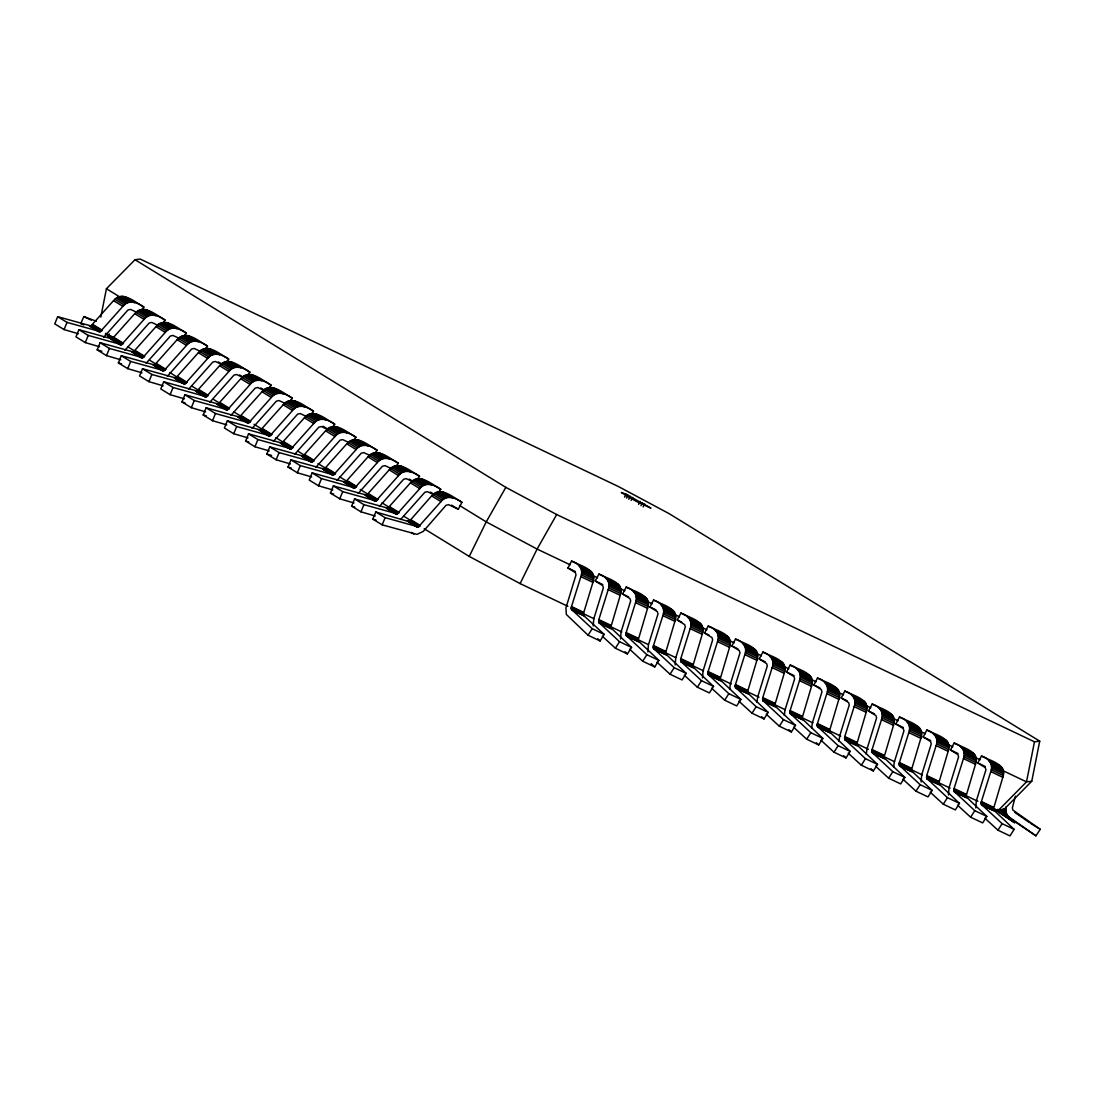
<?xml version="1.0" encoding="UTF-8"?>
<svg xmlns="http://www.w3.org/2000/svg" width="1095" height="1095" viewBox="0 0 1095 1095"><rect width="100%" height="100%" fill="white"/><g stroke="black" fill="none" stroke-linecap="round" stroke-linejoin="round"><path stroke-width="1.5" d="M604.235 634.416L592.217 628.694L571.48 609.381L571.508 606.575L580.884 576.641C583.936 569.551 578.488 562.967 571.576 561.092L567.922 567.99L575.368 572.63L576.011 574.916L565.937 607.876L566.334 614.432L588.056 635.223L600.087 640.945L604.235 634.416L584.005 615.828L583.293 614.09L592.915 582.362C597.938 569.249 579.57 565.595 571.576 561.092M602.291 636.195L615.39 648.226L627.408 653.934L631.569 647.419L619.537 641.697L598.814 622.371L598.842 619.578L608.218 589.63C611.27 582.54 605.809 575.956 598.91 574.081L595.242 580.993L602.702 585.62L603.345 587.919L593.736 619.031L593.23 625.998M631.569 647.419L610.695 627.613L620.235 595.351C625.272 582.239 606.904 578.584 598.91 574.081M629.625 649.198L642.71 661.216L654.742 666.937L658.889 660.408L646.871 654.687L626.135 635.374L626.162 632.582L635.538 602.633C638.59 595.543 633.129 588.959 626.23 587.084L622.576 593.983L630.022 598.623L630.665 600.922L621.057 632.034L620.55 638.987M658.889 660.408L638.015 640.616L647.556 608.355C652.593 595.242 634.224 591.587 626.23 587.084M656.945 662.188L670.044 674.219L682.062 679.94L686.223 673.411L674.191 667.69L653.469 648.363L653.496 645.571L662.858 615.636C665.911 608.546 660.463 601.949 653.551 600.074L649.896 606.986L657.356 611.626L657.999 613.912L648.391 645.037L647.884 651.99M686.223 673.411L665.349 653.605L674.89 621.344C679.927 608.245 661.558 604.591 653.551 600.074M684.279 675.191L697.364 687.208L709.382 692.93L713.543 686.401L701.525 680.693L680.789 661.366L680.816 658.574L690.192 628.626C693.245 621.536 687.783 614.952 680.885 613.077L677.23 619.989L684.676 624.615L685.319 626.915L675.711 658.027L675.204 664.993M713.543 686.401L692.67 666.609L702.21 634.347C707.247 621.235 688.878 617.58 680.885 613.077M711.599 688.194L724.685 700.211L736.716 705.933L740.877 699.404L728.846 693.683L708.123 674.369L708.136 671.563L717.512 641.629C720.565 634.539 715.117 627.955 708.205 626.08L704.55 632.978L712.01 637.618L712.64 639.918L703.045 671.03L702.525 677.983M740.877 699.404L719.99 679.612L729.544 647.35C734.567 634.238 716.198 630.583 708.205 626.08M729.64 689.385L730.365 684.033L739.974 652.907L739.33 650.608L731.884 645.982L735.539 639.069C743.532 643.573 761.901 647.241 756.864 660.34L747.324 692.601L768.197 712.407L764.036 718.922L752.019 713.215L738.92 701.183M768.197 712.407L756.18 706.686L735.443 687.359L735.47 684.567L744.846 654.618C747.899 647.528 742.437 640.945 735.539 639.069M756.973 702.388L757.685 697.022L767.294 665.911L766.651 663.611L759.205 658.971L762.859 652.072C770.853 656.576 789.221 660.23 784.198 673.343L774.644 705.604L795.518 725.396L791.37 731.925L779.339 726.204L766.254 714.186M795.518 725.396L783.5 719.675L762.777 700.362L762.791 697.57L772.167 667.621C775.219 660.531 769.771 653.948 762.859 652.072M784.294 715.377L785.019 710.025L794.628 678.9L793.985 676.614L786.525 671.974L790.193 665.076C798.187 669.579 816.555 673.233 811.518 686.332L801.978 718.594L822.851 738.4L818.69 744.928L806.673 739.207L793.574 727.176M822.851 738.4L810.82 732.678L790.097 713.365L790.125 710.559L799.501 680.625C802.553 673.534 797.092 666.937 790.193 665.076M811.614 728.38L812.339 723.015L821.948 691.903L821.305 689.604L813.859 684.977L817.513 678.065C825.507 682.568 843.875 686.223 838.838 699.335L829.298 731.597L850.172 751.389L846.024 757.918L833.993 752.197L820.908 740.179M850.172 751.389L838.154 745.681L817.418 726.355L817.445 723.562L826.821 693.614C829.873 686.524 824.412 679.94 817.513 678.065M838.948 741.37L839.673 736.018L849.282 704.906L848.639 702.607L841.179 697.967L844.834 691.068C852.841 695.571 871.209 699.226 866.172 712.339L856.632 744.6L877.506 764.392L873.345 770.921L861.327 765.2L848.228 753.182M877.506 764.392L865.474 758.671L844.751 739.358L844.779 736.552L854.141 706.617C857.193 699.527 851.746 692.943 844.834 691.068M866.268 754.373L866.994 749.021L876.602 717.896L875.959 715.61L868.513 710.97L872.168 704.058C880.161 708.574 898.53 712.229 893.493 725.328L883.952 757.589L904.826 777.395L900.679 783.924L888.647 778.203L875.562 766.171M904.826 777.395L892.808 771.674L872.072 752.347L872.099 749.555L881.475 719.62C884.527 712.53 879.066 705.933 872.168 704.058M893.602 767.376L894.328 762.01L903.936 730.899L903.293 728.599L895.833 723.973L899.488 717.061C907.481 721.564 925.85 725.218 920.827 738.331L911.273 770.593L932.16 790.385L927.999 796.914L915.981 791.192L902.882 779.175M932.16 790.385L920.128 784.663L899.406 765.35L899.419 762.558L908.795 732.61C911.848 725.52 906.4 718.936 899.488 717.061M930.202 792.164L943.301 804.195L955.319 809.917L959.48 803.388L947.462 797.666L926.726 778.353L926.753 775.547L936.129 745.613C939.181 738.523 933.72 731.939 926.822 730.064L923.167 736.962L930.613 741.602L931.256 743.888L921.648 775.014L921.141 781.967M959.48 803.388L938.607 783.596L948.147 751.334C953.184 738.222 934.815 734.567 926.822 730.064M957.536 805.167L970.622 817.198L982.653 822.906L986.814 816.391L974.783 810.67L954.06 791.343L954.073 788.551L963.449 758.602C966.502 751.512 961.054 744.928 954.142 743.053L950.487 749.965L957.947 754.592L958.577 756.891L948.968 788.017L948.462 794.97M986.814 816.391L965.927 796.585L975.481 764.324C980.504 751.225 962.135 747.556 954.142 743.053M984.857 818.17L997.956 830.188L1009.973 835.909L1014.134 829.38L1002.117 823.659L981.38 804.346L981.407 801.554L990.783 771.605C993.836 764.515 988.374 757.932 981.476 756.056L977.808 762.955L985.267 767.595L985.911 769.894L976.302 801.006L975.796 807.959M1014.134 829.38L993.261 809.588L1002.801 777.327C1007.838 764.214 989.469 760.56 981.476 756.056M1015.421 796.174L1012.369 807.809L1012.779 809.999L1040.25 829.298L1035.938 835.827L1008.016 816.281L1005.949 812.025L1006.209 806.673M100.795 317.098L106.434 288.724L135.027 259.72L140.283 259.091L618.073 486.358L668.936 513.541L1039.73 741.164L1031.764 781.228L1003.157 810.232L997.915 810.861L993.288 808.657M1039.73 741.164L1034.474 741.808L1026.508 781.857L997.915 810.861M458.299 509.23L461.953 502.318C453.522 497.801 440.436 485.249 431.635 495.898L409.612 520.974L407.491 521.206L375.79 511.954L372.847 519.126L382.169 524.847L416.99 534.374L423.272 531.39L446.076 505.26L448.635 504.685L458.299 509.23L451.633 505.137M141.46 310.227L143.869 307.052C135.424 302.535 122.339 289.983 113.538 300.632L90.981 325.913L57.693 316.674L54.75 323.846L64.085 329.581L78.347 333.742M64.085 329.581L67.028 322.395L57.693 316.674M162.662 323.244L165.071 320.068C156.64 315.552 143.554 303 134.753 313.649L112.183 338.93L78.895 329.691L75.952 336.863L85.287 342.598L99.549 346.759M85.287 342.598L88.23 335.426L78.895 329.691M120.765 359.776L106.489 355.615L97.168 349.88L100.11 342.708L133.398 351.947L155.955 326.666C164.756 316.017 177.842 328.568 186.273 333.085L183.864 336.261M106.489 355.615L109.432 348.443L100.11 342.708M141.967 372.806L127.704 368.632L118.37 362.91L121.312 355.724L154.6 364.963L177.157 339.683C185.958 329.034 199.044 341.585 207.489 346.102L205.08 349.278M127.704 368.632L130.647 361.459L121.312 355.724M226.282 362.294L228.691 359.119C220.259 354.602 207.174 342.051 198.373 352.7L175.802 377.98L142.514 368.741L139.571 375.927L148.906 381.649L163.169 385.823M148.906 381.649L151.849 374.476L142.514 368.741M247.484 375.311L249.893 372.136C241.461 367.619 228.376 355.067 219.575 365.716L197.018 390.997L163.73 381.772L160.787 388.944L170.108 394.665L184.384 398.84M170.108 394.665L173.051 387.493L163.73 381.772M205.586 411.857L191.324 407.682L181.989 401.961L184.932 394.789L218.22 404.014L240.777 378.733C249.578 368.084 262.663 380.636 271.095 385.153L268.686 388.328M191.324 407.682L194.267 400.51L184.932 394.789M226.788 424.874L212.526 420.713L203.191 414.978L206.134 407.805L239.422 417.044L261.992 391.75C270.793 381.101 283.879 393.653 292.31 398.169L289.901 401.359M212.526 420.713L215.469 413.527L206.134 407.805M311.103 414.375L313.512 411.2C305.081 406.669 291.995 394.132 283.194 404.78L260.624 430.061L227.349 420.822L224.393 427.994L233.728 433.729L248.004 437.89M233.728 433.729L236.671 426.544L227.349 420.822M269.206 450.907L254.93 446.746L245.608 441.011L248.551 433.839L281.839 443.078L304.396 417.797C313.197 407.148 326.283 419.7 334.714 424.217L332.305 427.392M254.93 446.746L257.886 439.56L248.551 433.839M290.408 463.924L276.145 459.763L266.81 454.028L269.753 446.856L303.041 456.095L325.598 430.814C334.399 420.165 347.485 432.717 355.93 437.233L353.521 440.409M276.145 459.763L279.088 452.591L269.753 446.856M311.61 476.941L297.347 472.78L288.012 467.059L290.969 459.873L324.243 469.112L346.814 443.831C355.615 433.182 368.7 445.733 377.132 450.25L375.53 452.372M297.347 472.78L300.29 465.608L290.969 459.873M395.925 466.443L398.334 463.267C389.902 458.75 376.817 446.199 368.016 456.848L345.459 482.128L312.171 472.889L309.228 480.075L318.549 485.797L332.825 489.971M318.549 485.797L321.506 478.624L312.171 472.889M354.027 502.988L339.765 498.814L330.43 493.092L333.373 485.906L366.661 495.145L389.218 469.864C398.019 459.216 411.104 471.767 419.549 476.284L417.14 479.459M339.765 498.814L342.708 491.641L333.373 485.906M375.229 516.005L360.967 511.83L351.632 506.109L354.575 498.937L387.863 508.162L410.433 482.881C419.234 472.232 432.32 484.784 440.751 489.301L438.342 492.476M360.967 511.83L363.91 504.658L354.575 498.937M382.169 524.847L385.111 517.675L375.79 511.954M96.387 321.232L83.809 316.592L80.715 323.764L83.863 324.928M114.058 339.614L108.035 336.767L109.281 333.893M567.894 606.315L520.111 583.594L469.249 556.411L486.235 521.891L505.822 487.357L135.027 259.72M520.111 583.594L537.097 549.074L556.684 514.54L1034.474 741.808M624.547 497.171L626.094 494.256L650.95 508.148L635.853 501.127L621.317 492.49L626.094 494.256M626.532 498.115L628.078 495.2M628.749 499.211L630.296 496.281M631.144 500.415L632.691 497.5M638.604 504.371L640.151 501.442M640.958 505.671L642.519 502.742M643.135 506.903L644.681 503.974M588.056 635.223L592.217 628.694M615.39 648.226L619.537 641.697M642.71 661.216L646.871 654.687M670.044 674.219L674.191 667.69M697.364 687.208L701.525 680.693M724.685 700.211L728.846 693.683M752.019 713.215L756.18 706.686M779.339 726.204L783.5 719.675M806.673 739.207L810.82 732.678M833.993 752.197L838.154 745.681M861.327 765.2L865.474 758.671M888.647 778.203L892.808 771.674M915.981 791.192L920.128 784.663M943.301 804.195L947.462 797.666M970.622 817.198L974.783 810.67M997.956 830.188L1002.117 823.659M67.028 322.395L100.316 331.634L122.873 306.354C128.197 299.113 137.915 302.562 143.869 307.052M88.23 335.426L121.518 344.651L144.075 319.37C149.399 312.13 159.131 315.579 165.071 320.068M109.432 348.443L142.72 357.682L165.29 332.387C170.601 325.147 180.333 328.596 186.273 333.085M130.647 361.459L163.935 370.699L186.492 345.404C191.817 338.177 201.535 341.613 207.489 346.102M151.849 374.476L185.137 383.715L207.694 358.435C213.019 351.194 222.75 354.643 228.691 359.119M173.051 387.493L206.339 396.732L228.91 371.451C234.22 364.211 243.952 367.66 249.893 372.136M194.267 400.51L227.555 409.749L250.112 384.468C255.436 377.228 265.154 380.677 271.095 385.153M215.469 413.527L248.757 422.766L271.314 397.485C276.638 390.244 286.37 393.694 292.31 398.169M236.671 426.544L269.959 435.783L292.529 410.502C297.84 403.261 307.572 406.71 313.512 411.2M257.886 439.56L291.16 448.799L313.731 423.519C319.056 416.278 328.774 419.727 334.714 424.217M279.088 452.591L312.376 461.816L334.933 436.535C340.258 429.295 349.976 432.744 355.93 437.233M300.29 465.608L333.578 474.847L356.135 449.552C361.459 442.312 371.191 445.761 377.132 450.25M321.506 478.624L354.78 487.864L377.351 462.569C382.675 455.342 392.393 458.778 398.334 463.267M342.708 491.641L375.996 500.88L398.553 475.6C403.877 468.359 413.595 471.808 419.549 476.284M363.91 504.658L397.198 513.897L419.755 488.616C425.079 481.376 434.811 484.825 440.751 489.301M385.111 517.675L418.399 526.914L440.97 501.633C446.281 494.392 456.013 497.842 461.953 502.318M103.71 337.26L127.978 309.994L130.551 309.42L137.135 312.499M124.912 350.277L149.194 323.011L151.753 322.436L158.351 325.516M146.114 363.294L170.396 336.028L172.955 335.453L179.553 338.533M167.33 376.31L191.598 349.045L194.171 348.47L200.755 351.55M188.532 389.327L212.813 362.062L215.373 361.487L221.97 364.567M209.734 402.344L234.015 375.079L236.575 374.504L243.172 377.583M230.949 415.361L255.217 388.095L257.79 387.52L264.374 390.6M252.151 428.391L276.433 401.126L278.992 400.537L285.59 403.617M273.353 441.408L297.635 414.143L300.194 413.568L306.792 416.647M294.569 454.425L318.837 427.159L321.41 426.585L327.994 429.664M315.771 467.442L340.039 440.176L342.612 439.601L349.209 442.681M336.973 480.459L361.254 453.193L363.814 452.618L370.411 455.698M358.174 493.475L382.456 466.21L385.029 465.635L391.613 468.715M379.39 506.492L403.658 479.227L406.231 478.652L412.815 481.732M400.592 519.509L424.874 492.244L427.433 491.669L434.031 494.748M1031.764 781.228L1026.508 781.857L1002.582 770.483M97.168 349.88L101.917 351.276M118.37 362.91L121.545 363.827M181.989 401.961L185.151 402.892M203.191 414.978L206.366 415.908M245.608 441.011L248.77 441.942M266.81 454.028L271.574 455.424M288.012 467.059L291.188 467.976M330.43 493.092L333.605 494.009M351.632 506.109L354.807 507.04M372.847 519.126L376.009 520.057M105.312 334.126L113.182 337.027M108.035 336.767L112.758 338.506M83.809 316.592L91.323 320.164M578.721 565.472L590.739 571.193M606.041 578.461L618.059 584.183M633.362 591.464L645.393 597.186M660.696 604.467L672.713 610.175M688.016 617.457L700.047 623.178M715.35 630.46L727.367 636.181M742.67 643.449L754.701 649.171M770.004 656.452L782.022 662.174M797.324 669.456L809.342 675.177M824.644 682.445L836.676 688.166M851.978 695.448L863.996 701.17M879.299 708.451L891.33 714.159M906.633 721.441L918.65 727.162M933.953 734.444L945.984 740.165M961.287 747.433L973.304 753.155M988.607 760.436L1000.638 766.158M579.666 566.224L591.683 571.946M606.986 579.228L619.017 584.935M634.32 592.217L646.337 597.938M661.64 605.22L673.658 610.942M688.96 618.223L700.992 623.931M716.294 631.213L728.312 636.934M743.614 644.216L755.646 649.937M770.948 657.205L782.966 662.927M798.269 670.208L810.3 675.93M825.603 683.212L837.62 688.919M852.923 696.201L864.94 701.922M880.243 709.204L892.274 714.926M907.577 722.194L919.595 727.915M934.897 735.197L946.929 740.918M962.231 748.2L974.249 753.921M989.552 761.189L1001.583 766.911M580.446 567.224L592.463 572.945M607.766 580.227L619.797 585.948M635.1 593.23L647.118 598.938M662.42 606.219L674.438 611.941M689.74 619.222L701.772 624.944M717.074 632.212L729.092 637.933M744.395 645.215L756.426 650.936M771.729 658.218L783.746 663.94M799.049 671.208L811.08 676.929M826.383 684.211L838.4 689.932M853.703 697.214L865.721 702.922M881.023 710.203L893.055 715.925M908.357 723.206L920.375 728.928M935.678 736.196L947.709 741.917M963.011 749.199L975.029 754.92M990.332 762.202L1002.363 767.91M581.034 568.456L593.066 574.177M608.368 581.445L620.386 587.166M635.689 594.448L647.706 600.169M663.022 607.451L675.04 613.173M690.343 620.441L702.36 626.162M717.663 633.444L729.694 639.165M744.997 646.447L757.015 652.155M772.317 659.436L784.348 665.158M799.651 672.439L811.669 678.161M826.971 685.429L839.003 691.15M854.305 698.432L866.323 704.153M881.626 711.435L893.643 717.143M908.946 724.425L920.977 730.146M936.28 737.428L948.297 743.149M963.6 750.417L975.631 756.139M990.934 763.42L1002.952 769.142M581.431 569.865L593.449 575.587M608.752 582.868L620.783 588.59M636.086 595.858L648.103 601.579M663.406 608.861L675.437 614.582M690.74 621.864L702.757 627.572M718.06 634.854L730.091 640.575M745.394 647.857L757.411 653.578M772.714 660.846L784.745 666.568M800.048 673.849L812.066 679.571M827.368 686.852L839.386 692.56M854.689 699.842L866.72 705.563M882.022 712.845L894.04 718.566M909.343 725.848L921.374 731.556M936.677 738.838L948.694 744.559M963.997 751.841L976.028 757.562M991.331 764.83L1003.348 770.552M570.194 564.815L537.097 549.074L486.235 521.891L459.544 505.493M592.929 575.628L597.528 577.818M620.263 588.631L624.848 590.807M647.583 601.62L652.182 603.81M674.917 614.624L679.502 616.813M702.237 627.627L706.836 629.803M729.571 640.616L734.156 642.806M756.891 653.619L761.477 655.795M784.225 666.622L788.811 668.799M811.546 679.612L816.131 681.802M838.866 692.615L843.465 694.791M866.2 705.604L870.785 707.794M893.52 718.607L898.119 720.797M920.854 731.611L925.439 733.787M948.174 744.6L952.773 746.79M975.508 757.603L980.093 759.779M581.623 571.439L593.641 577.147M608.943 584.429L620.961 590.15M636.263 597.432L648.295 603.153M663.597 610.421L675.615 616.143M690.918 623.425L702.949 629.146M718.252 636.428L730.269 642.135M745.572 649.417L757.603 655.138M772.906 662.42L784.923 668.142M800.226 675.423L812.244 681.131M827.546 688.413L839.578 694.134M854.88 701.416L866.898 707.137M882.2 714.405L894.232 720.127M909.534 727.409L921.552 733.13M936.855 740.412L948.886 746.119M964.189 753.401L976.206 759.122M991.509 766.404L1003.526 772.126M581.582 573.109L593.613 578.831M608.916 586.112L620.933 591.834M636.236 599.116L648.267 604.823M663.57 612.105L675.588 617.826M690.89 625.108L702.908 630.829M718.211 638.098L730.242 643.819M745.544 651.101L757.562 656.822M772.865 664.104L784.896 669.812M800.199 677.093L812.216 682.815M827.519 690.096L839.55 695.818M854.853 703.086L866.87 708.807M882.173 716.089L894.191 721.81M909.493 729.092L921.525 734.813M936.827 742.081L948.845 747.803M964.147 755.085L976.179 760.806M991.481 768.088L1003.499 773.795M567.922 567.99L575.436 571.563M595.242 580.993L602.756 584.566M622.576 593.983L628.585 596.843M649.896 606.986L655.905 609.847M677.23 619.989L681.733 622.124M704.55 632.978L709.067 635.127M731.884 645.982L737.893 648.842M759.205 658.971L765.213 661.832M786.525 671.974L794.039 675.547M813.859 684.977L819.868 687.838M841.179 697.967L847.202 700.827M868.513 710.97L874.522 713.83M895.833 723.973L903.348 727.545M923.167 736.962L930.682 740.535M950.487 749.965L958.002 753.538M977.808 762.955L985.322 766.541M581.336 574.861L593.367 580.583M608.669 587.864L620.687 593.586M635.99 600.854L648.021 606.575M663.324 613.857L675.341 619.578M690.644 626.86L702.661 632.568M717.964 639.85L729.995 645.571M745.298 652.853L757.316 658.574M772.618 665.842L784.65 671.563M799.952 678.845L811.97 684.567M827.272 691.848L839.304 697.556M854.606 704.838L866.624 710.559M881.927 717.841L893.958 723.562M909.261 730.844L921.278 736.552M936.581 743.834L948.598 749.555M963.901 756.837L975.932 762.558M991.235 769.826L1003.253 775.547M580.884 576.641L592.915 582.362M608.218 589.63L620.235 595.351M635.538 602.633L647.556 608.355M662.858 615.636L674.89 621.344M690.192 628.626L702.21 634.347M717.512 641.629L729.544 647.35M744.846 654.618L756.864 660.34M772.167 667.621L784.198 673.343M799.501 680.625L811.518 686.332M826.821 693.614L838.838 699.335M854.141 706.617L866.172 712.339M881.475 719.62L893.493 725.328M908.795 732.61L920.827 738.331M936.129 745.613L948.147 751.334M963.449 758.602L975.481 764.324M990.783 771.605L1002.801 777.327M571.508 606.575L583.539 612.297M598.842 619.578L610.859 625.3M626.162 632.582L638.193 638.289M653.496 645.571L665.514 651.292M680.816 658.574L692.834 664.295M708.136 671.563L720.168 677.285M735.47 684.567L747.488 690.288M762.791 697.57L774.822 703.277M790.125 710.559L802.142 716.281M817.445 723.562L829.476 729.284M844.779 736.552L856.796 742.273M872.099 749.555L884.117 755.276M899.419 762.558L911.451 768.279M926.753 775.547L938.771 781.269M954.073 788.551L966.105 794.272M981.407 801.554L993.425 807.261M571.357 607.191L583.375 612.913M598.678 620.181L610.709 625.902M626.011 633.184L638.029 638.905M653.332 646.187L665.363 651.908M680.666 659.176L692.683 664.898M707.986 672.179L720.004 677.901M735.306 685.183L747.337 690.89M762.64 698.172L774.658 703.893M789.96 711.175L801.992 716.896M817.294 724.165L829.312 729.886M844.615 737.168L856.646 742.889M871.948 750.171L883.966 755.878M899.269 763.16L911.3 768.882M926.603 776.163L938.62 781.885M953.923 789.166L965.941 794.874M981.243 802.156L993.274 807.877M571.275 607.793L583.293 613.515M598.595 620.783L610.627 626.504M625.929 633.786L637.947 639.507M653.25 646.789L665.281 652.497M680.584 659.779L692.601 665.5M707.904 672.782L719.935 678.503M735.238 685.771L747.255 691.492M762.558 698.774L774.576 704.496M789.878 711.777L801.91 717.499M817.212 724.767L829.23 730.488M844.532 737.77L856.564 743.491M871.866 750.773L883.884 756.481M899.187 763.762L911.218 769.484M926.521 776.766L938.538 782.487M953.841 789.755L965.858 795.476M981.161 802.758L993.192 808.48M583.307 613.652L594.092 618.784M611.051 626.846L621.837 631.979M637.249 639.316L648.035 644.449M664.993 652.51L675.779 657.643M692.738 665.705L703.524 670.838M718.936 678.161L731.268 684.033M746.68 691.369L759.013 697.228M772.878 703.825L785.211 709.697M800.623 717.02L812.955 722.892M828.368 730.214L840.7 736.086M856.112 743.409L868.444 749.281M883.857 756.604L894.642 761.737M910.054 769.073L922.387 774.945M937.799 782.268L950.131 788.14M965.544 795.463L977.876 801.335M571.275 608.368L583.293 614.09M598.595 621.358L610.613 627.079M625.916 634.361L637.947 640.082M653.25 647.364L665.267 653.072M680.57 660.353L692.601 666.075M707.904 673.357L719.921 679.078M735.224 686.346L747.255 692.067M762.558 699.349L774.576 705.07M789.878 712.352L801.91 718.074M817.212 725.342L829.23 731.063M844.532 738.345L856.55 744.066M871.853 751.348L883.884 757.056M899.187 764.337L911.204 770.059M926.507 777.34L938.538 783.062M953.841 790.33L965.858 796.051M981.161 803.333L993.192 809.054M571.344 608.902L583.361 614.624M598.664 621.892L610.695 627.613M625.998 634.895L638.015 640.616M653.318 647.898L665.349 653.605M680.652 660.887L692.67 666.609M707.972 673.89L719.99 679.612M735.293 686.88L747.324 692.601M762.626 699.883L774.644 705.604M789.947 712.886L801.978 718.594M817.281 725.875L829.298 731.597M844.601 738.879L856.632 744.6M871.935 751.882L883.952 757.589M899.255 764.871L911.273 770.593M926.575 777.874L938.607 783.596M953.909 790.864L965.927 796.585M981.229 803.867L993.261 809.588M571.48 609.381L583.512 615.089M598.814 622.371L610.832 628.092M626.135 635.374L638.166 641.095M653.469 648.363L665.486 654.085M680.789 661.366L692.82 667.088M708.123 674.369L720.14 680.091M735.443 687.359L747.474 693.08M762.777 700.362L774.795 706.083M790.097 713.365L802.115 719.073M817.418 726.355L829.449 732.076M844.751 739.358L856.769 745.079M872.072 752.347L884.103 758.068M899.406 765.35L911.423 771.072M926.726 778.353L938.757 784.061M954.06 791.343L966.077 797.064M981.38 804.346L993.398 810.067M571.699 609.778L583.731 615.5M599.033 622.781L611.051 628.503M626.354 635.784L638.385 641.506M653.688 648.774L665.705 654.495M681.008 661.777L693.025 667.498M708.328 674.78L720.359 680.488M735.662 687.769L747.68 693.491M762.982 700.773L775.014 706.494M790.316 713.762L802.334 719.483M817.636 726.765L829.668 732.487M844.97 739.768L856.988 745.476M872.291 752.758L884.308 758.479M899.611 765.761L911.642 771.482M926.945 778.75L938.962 784.472M954.265 791.753L966.296 797.475M981.599 804.757L993.617 810.478M571.987 610.107L584.005 615.828M599.307 623.11L611.338 628.831M626.641 636.113L638.659 641.834M653.961 649.102L665.993 654.824M681.295 662.105L693.313 667.827M708.616 675.109L720.633 680.816M735.936 688.098L747.967 693.819M763.27 701.101L775.287 706.822M790.59 714.091L802.621 719.812M817.924 727.094L829.942 732.815M845.244 740.097L857.275 745.804M872.578 753.086L884.596 758.808M899.898 766.089L911.916 771.811M927.219 779.079L939.25 784.8M954.553 792.082L966.57 797.803M981.873 805.085L993.904 810.806M505.822 487.357L556.684 514.54M1030.915 823.563L1040.25 829.298M1003.102 808.657L1005.757 810.3M1001.939 809.561L1005.949 812.025M999.721 809.534L1006.387 813.626M999.092 810.149L1007.085 815.05M997.75 809.328L1008.016 816.281M998.681 810.546L1009.152 817.267M1035.938 835.827L999.831 811.532M125.336 296.95L134.671 302.672M146.538 309.967L155.873 315.688M167.754 322.984L177.075 328.705M188.956 336.001L198.291 341.722M210.158 349.018L219.493 354.739M231.36 362.034L240.695 367.769M252.575 375.051L261.897 380.786M273.777 388.068L283.112 393.803M294.979 401.085L304.314 406.82M316.195 414.115L325.516 419.837M337.397 427.132L346.732 432.853M358.599 440.149L367.934 445.87M379.814 453.166L389.136 458.887M401.016 466.183L410.351 471.904M422.218 479.199L431.553 484.934M443.42 492.216L452.755 497.951M123.954 296.458L133.289 302.179M145.156 309.474L154.491 315.196M166.372 322.491L175.693 328.213M187.573 335.508L196.908 341.243M208.775 348.525L218.11 354.26M229.991 361.542L239.312 367.277M251.193 374.558L260.528 380.293M272.395 387.589L281.73 393.31M293.611 400.606L302.932 406.327M314.812 413.623L324.147 419.344M336.014 426.639L345.349 432.361M357.216 439.656L366.551 445.378M378.432 452.673L387.753 458.408M399.634 465.69L408.969 471.425M420.836 478.707L430.171 484.442M442.051 491.723L451.373 497.458M122.476 296.239L131.797 301.974M143.678 309.255L153.013 314.99M164.88 322.286L174.214 328.007M186.082 335.303L195.416 341.024M207.297 348.319L216.618 354.041M228.499 361.336L237.834 367.058M249.701 374.353L259.036 380.075M270.917 387.37L280.238 393.105M292.119 400.387L301.454 406.122M313.321 413.404L322.655 419.139M334.536 426.42L343.857 432.155M355.738 439.451L365.073 445.172M376.94 452.468L386.275 458.189M398.156 465.484L407.477 471.206M419.358 478.501L428.692 484.223M440.56 491.518L449.894 497.239M120.915 296.321L130.25 302.042M142.117 309.337L151.452 315.059M163.333 322.354L172.654 328.076M184.535 335.371L193.87 341.092M205.737 348.388L215.072 354.123M226.952 361.405L236.274 367.14M248.154 374.422L257.489 380.157M269.356 387.438L278.691 393.173M290.572 400.469L299.893 406.19M311.774 413.486L321.109 419.207M332.976 426.502L342.311 432.224M354.178 439.519L363.513 445.241M375.393 452.536L384.715 458.257M396.595 465.553L405.93 471.288M417.797 478.57L427.132 484.305M439.013 491.587L448.334 497.322M106.434 288.724L128.662 302.398M140.543 309.693L149.878 315.415M161.745 322.71L171.08 328.432M182.961 335.727L192.282 341.448M204.163 348.744L213.498 354.465M225.365 361.761L234.7 367.496M246.58 374.777L255.901 380.512M267.782 387.794L277.117 393.529M288.984 400.811L298.319 406.546M310.186 413.842L319.521 419.563M331.402 426.858L340.723 432.58M352.604 439.875L361.939 445.597M373.806 452.892L383.14 458.613M395.021 465.909L404.342 471.644M416.223 478.926L425.558 484.661M437.425 491.942L446.76 497.678M117.767 297.292L127.102 303.028M138.983 310.323L148.304 316.044M160.185 323.34L169.52 329.061M181.387 336.357L190.722 342.078M202.589 349.373L211.924 355.095M223.804 362.39L233.125 368.112M245.006 375.407L254.341 381.142M266.208 388.424L275.543 394.159M287.424 401.441L296.745 407.176M308.626 414.457L317.961 420.193M329.828 427.488L339.163 433.209M351.043 440.505L360.364 446.226M372.245 453.522L381.58 459.243M393.447 466.538L402.782 472.26M414.649 479.555L423.984 485.29M435.865 492.572L445.186 498.307M116.262 298.182L125.583 303.917M137.464 311.199L146.798 316.934M158.665 324.216L168 329.951M179.881 337.233L189.202 342.968M201.083 350.263L210.418 355.984M222.285 363.28L231.62 369.001M243.487 376.297L252.822 382.018M264.703 389.314L274.024 395.035M285.904 402.33L295.239 408.052M307.106 415.347L316.441 421.082M328.322 428.364L337.643 434.099M349.524 441.381L358.859 447.116M370.726 454.398L380.061 460.133M391.942 467.428L401.263 473.149M413.143 480.445L422.478 486.166M434.345 493.462L443.68 499.183M218.37 361.939L222.367 364.389M239.572 374.955L242.241 376.584M260.774 387.972L264.785 390.422M323.066 426.201L327.063 428.665M409.215 479.104L411.884 480.732M430.431 492.12L434.428 494.57M114.838 299.305L124.173 305.026M136.04 312.321L145.375 318.043M157.242 325.338L166.577 331.073M178.458 338.355L187.779 344.09M199.66 351.372L208.994 357.107M220.862 364.389L230.196 370.124M242.077 377.419L251.398 383.14M263.279 390.436L272.614 396.157M284.481 403.453L293.816 409.174M305.697 416.47L315.018 422.191M326.899 429.486L336.233 435.208M348.1 442.503L357.435 448.238M369.302 455.52L378.637 461.255M390.518 468.537L399.839 474.272M411.72 481.554L421.055 487.289M432.922 494.584L442.257 500.305M113.538 300.632L122.873 306.354M134.753 313.649L144.075 319.37M155.955 326.666L165.29 332.387M177.157 339.683L186.492 345.404M198.373 352.7L207.694 358.435M219.575 365.716L228.91 371.451M240.777 378.733L250.112 384.468M261.992 391.75L271.314 397.485M283.194 404.78L292.529 410.502M304.396 417.797L313.731 423.519M325.598 430.814L334.933 436.535M346.814 443.831L356.135 449.552M368.016 456.848L377.351 462.569M389.218 469.864L398.553 475.6M410.433 482.881L419.755 488.616M431.635 495.898L440.97 501.633M92.979 324.572L102.314 330.293M114.181 337.588L123.516 343.324M135.397 350.605L144.718 356.34M156.599 363.622L165.934 369.357M177.801 376.639L187.135 382.374M199.003 389.669L208.337 395.391M220.218 402.686L229.539 408.408M241.42 415.703L250.755 421.424M262.622 428.72L271.957 434.441M283.838 441.737L293.159 447.458M305.04 454.753L314.375 460.489M326.242 467.77L335.576 473.505M347.457 480.787L356.778 486.522M368.659 493.804L377.994 499.539M389.861 506.834L399.196 512.556M411.063 519.851L420.398 525.573M92.527 325.023L101.862 330.758M113.743 338.04L123.064 343.775M134.945 351.057L144.28 356.792M156.147 364.087L165.482 369.809M177.363 377.104L186.684 382.826M198.565 390.121L207.899 395.842M219.766 403.138L229.101 408.859M240.982 416.155L250.303 421.876M262.184 429.172L271.519 434.907M283.386 442.188L292.721 447.923M304.588 455.205L313.923 460.94M325.804 468.222L335.125 473.957M347.005 481.252L356.34 486.974M368.207 494.269L377.542 499.991M389.423 507.286L398.744 513.007M410.625 520.303L419.96 526.024M105.736 333.25L114.469 338.601M127.554 346.636L134.822 351.098M149.358 360.022L156.626 364.484M169.711 372.519L178.444 377.884M191.529 385.919L198.797 390.381M213.333 399.305L220.615 403.768M233.7 411.802L240.968 416.264M254.054 424.299L262.773 429.651M275.858 437.685L284.59 443.037M297.676 451.072L304.944 455.534M318.029 463.568L326.762 468.934M339.847 476.968L347.115 481.43M360.2 489.465L368.919 494.817M382.018 502.851L389.286 507.313M403.822 516.238L411.09 520.7M424.176 528.734L469.249 556.411M92.048 325.407L101.37 331.142M113.25 338.423L122.585 344.158M134.452 351.44L143.787 357.175M155.654 364.457L164.989 370.192M176.87 377.474L186.191 383.209M198.072 390.504L207.407 396.226M219.274 403.521L228.609 409.243M240.489 416.538L249.811 422.259M261.691 429.555L271.026 435.276M282.893 442.572L292.228 448.307M304.109 455.588L313.43 461.324M325.311 468.605L334.646 474.34M346.513 481.622L355.848 487.357M367.728 494.653L377.05 500.374M388.93 507.669L398.265 513.391M410.132 520.686L419.467 526.408M91.515 325.708L100.85 331.429M112.73 338.725L122.051 344.446M133.932 351.741L143.267 357.463M155.134 364.758L164.469 370.493M176.35 377.775L185.671 383.51M197.552 390.792L206.887 396.527M218.754 403.809L228.088 409.544M239.969 416.839L249.29 422.56M261.171 429.856L270.506 435.577M282.373 442.873L291.708 448.594M303.575 455.89L312.91 461.611M324.791 468.906L334.112 474.641M345.993 481.923L355.327 487.658M367.195 494.94L376.529 500.675M388.41 507.957L397.731 513.692M409.612 520.974L418.947 526.709M90.981 325.913L100.316 331.634M112.183 338.93L121.518 344.651M133.398 351.947L142.72 357.682M154.6 364.963L163.935 370.699M175.802 377.98L185.137 383.715M197.018 390.997L206.339 396.732M218.22 404.014L227.555 409.749M239.422 417.044L248.757 422.766M260.624 430.061L269.959 435.783M281.839 443.078L291.16 448.799M303.041 456.095L312.376 461.816M324.243 469.112L333.578 474.847M345.459 482.128L354.78 487.864M366.661 495.145L375.996 500.88M387.863 508.162L397.198 513.897M409.078 521.193L418.399 526.914M90.433 326.023L99.768 331.744M111.649 339.039L120.97 344.761M132.851 352.056L142.186 357.778M154.053 365.073L163.388 370.808M175.268 378.09L184.59 383.825M196.47 391.107L205.805 396.842M217.672 404.123L227.007 409.858M238.874 417.154L248.209 422.875M260.09 430.171L269.411 435.892M281.292 443.188L290.627 448.909M302.494 456.204L311.829 461.926M323.709 469.221L333.031 474.943M344.911 482.238L354.246 487.973M366.113 495.255L375.448 500.99M387.329 508.272L396.65 514.007M408.531 521.288L417.866 527.024M89.913 326.023L99.234 331.758M111.115 339.039L120.45 344.774M132.317 352.07L141.652 357.791M153.519 365.087L162.854 370.808M174.735 378.103L184.056 383.825M195.937 391.12L205.271 396.842M217.138 404.137L226.473 409.858M238.354 417.154L247.675 422.889M259.556 430.171L268.891 435.906M280.758 443.188L290.093 448.923M301.974 456.204L311.295 461.939M323.176 469.235L332.51 474.956M344.377 482.252L353.712 487.973M365.593 495.268L374.914 500.99M386.795 508.285L396.13 514.007M407.997 521.302L417.332 527.037M89.407 325.94L98.728 331.662M110.609 338.957L119.944 344.679M131.811 351.974L141.145 357.695M153.026 364.991L162.347 370.712M174.228 378.008L183.563 383.743M195.43 391.024L204.765 396.76M216.646 404.041L225.967 409.776M237.848 417.058L247.183 422.793M259.05 430.075L268.385 435.81M280.252 443.105L289.586 448.827M301.467 456.122L310.788 461.844M322.669 469.139L332.004 474.86M343.871 482.156L353.206 487.877M365.087 495.173L374.408 500.908M386.289 508.189L395.623 513.925M407.491 521.206L416.825 526.941M411.214 532.471L413.883 534.114M1014.846 812.435L1029.574 822.646M994.643 808.89L1014.736 822.81L993.357 808.726M870.963 768.731L873.345 770.921M843.643 755.742L846.024 757.918M816.309 742.738L818.69 744.928M788.989 729.735L791.37 731.925M761.655 716.746L764.036 718.922M651.169 663.652L654.742 666.937M625.026 651.758L627.408 653.934M597.706 638.755L600.087 640.945"/></g></svg>
